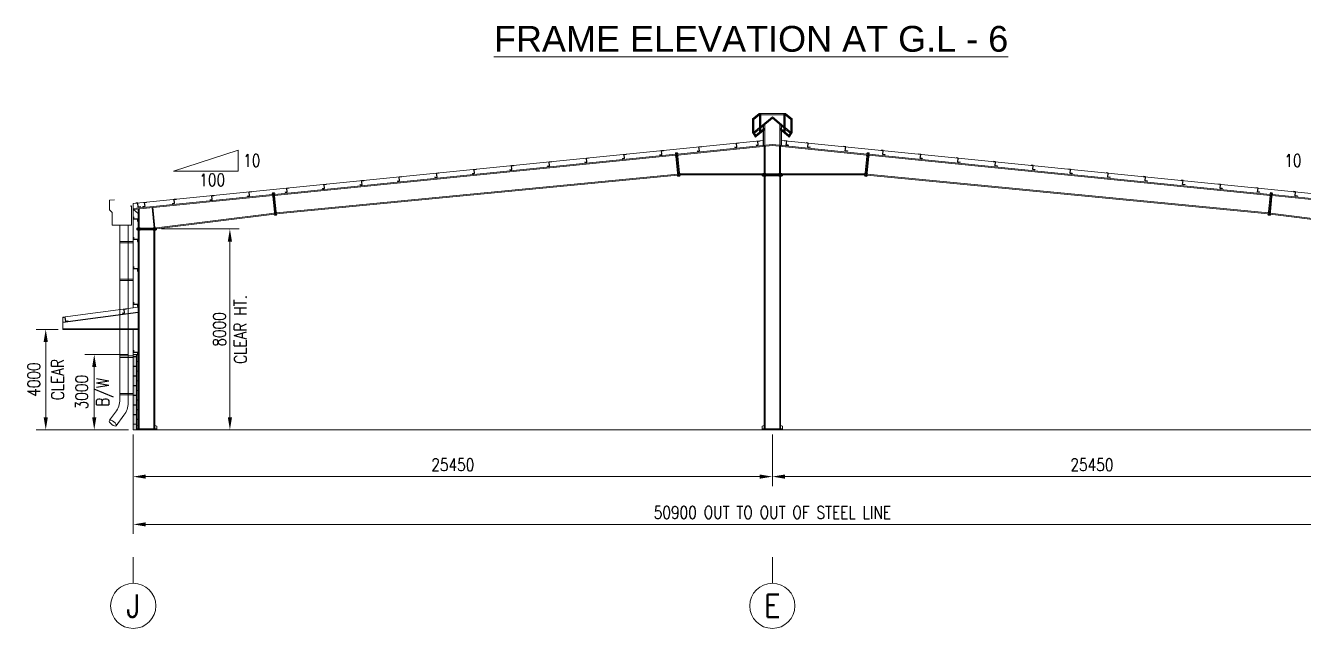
# Model space of a CAD drawing. Header units: millimetres. Extents: x 656141 to 1304589, y -54663 to 110742.
# Drawn here: x 808745 to 859633, y 43919 to 67935 of the extents above; entities that cross this region are included whole.
import ezdxf
from ezdxf.enums import TextEntityAlignment as Align

# ---------------------------------------------------------------- set-up
doc = ezdxf.new("R2010")
doc.units = ezdxf.units.MM
doc.header["$LTSCALE"] = 0.35
doc.header["$MEASUREMENT"] = 0
doc.linetypes.add('CENTER', pattern=[6884.562, 4302.852, -860.57, 860.57, -860.57])
doc.linetypes.add('CONTIN', pattern=[0, 0, 0])
doc.layers.get('0').update_dxf_attribs({"linetype": 'CONTIN'})
doc.layers.get('Defpoints').update_dxf_attribs({"linetype": 'CONTINUOUS'})
doc.styles.add('ARIAL', font='arial.ttf', dxfattribs={"width": 0.7})
doc.styles.add('S', font='simplex.shx')
doc.styles.add('SIMPLEX', font='simplex.shx', dxfattribs={"width": 0.8})
doc.dimstyles.new('Copy of 1-200', dxfattribs={"dimscale": 175, "dimtxt": 2, "dimasz": 2, "dimexe": 1.5, "dimexo": 0.75, "dimgap": 0.9, "dimtad": 1, "dimdec": 0, "dimzin": 0, "dimdsep": 46, "dimtxsty": 'SIMPLEX', "dimcen": 0.09, "dimclrd": 6, "dimclre": 6, "dimclrt": 7, "dimadec": 0, "dimazin": 0, "dimtfac": 1, "dimtdec": 0, "dimtmove": 0, "dimatfit": 3, "dimfxl": 1, "dimtolj": 1, "dimtzin": 0, "dimlwd": 0, "dimlwe": 0, "dimarcsym": 0})
doc.dimstyles.new('FOR PLAN', dxfattribs={"dimscale": 115, "dimtxt": 2, "dimasz": 2, "dimexe": 1.5, "dimexo": 0.75, "dimgap": 0.9, "dimtad": 1, "dimdec": 0, "dimzin": 0, "dimdsep": 46, "dimtxsty": 'SIMPLEX', "dimcen": 0.09, "dimclrd": 6, "dimclre": 6, "dimclrt": 7, "dimadec": 0, "dimazin": 0, "dimtfac": 1, "dimtdec": 0, "dimtmove": 0, "dimatfit": 3, "dimfxl": 1, "dimtolj": 1, "dimtzin": 0, "dimlwd": 0, "dimlwe": 0, "dimarcsym": 0})

# ---------------------------------------------------------------- blocks, each defined once
blk = doc.blocks.new('*D38')
at = {"color": 6, "linetype": 'ByBlock', "lineweight": 0}
for p, q in [((813034, 51645), (813034, 47689)), ((863934, 51645), (863934, 47689)), ((813534, 48064), (863434, 48064))]:
    blk.add_line(p, q, dxfattribs=at)
at = {"color": 6, "linetype": 'Continuous', "lineweight": 5}
for points in [[(813534, 48148), (813534, 47981), (813034, 48064)], [(863434, 47981), (863434, 48148), (863934, 48064)]]:
    blk.add_solid(points, dxfattribs=at)
at = {"layer": 'Defpoints', "color": 0, "linetype": 'Continuous', "lineweight": 5}
for p in [(813034, 51832), (863934, 51832), (863934, 48064)]:
    blk.add_point(p, dxfattribs=at)
at = {"color": 7, "linetype": 'Continuous', "lineweight": 0, "insert": (838484, 48539), "char_height": 500, "attachment_point": 5, "style": 'SIMPLEX'}
blk.add_mtext('\\A1;{50900 \\Fsimplex.shx|c1;OUT TO OUT OF STEEL LINE }', dxfattribs=at)
blk = doc.blocks.new('*D39')
at = {"color": 6, "linetype": 'ByBlock', "lineweight": 0}
for p, q in [((838484, 51645), (838484, 49592)), ((863934, 51645), (863934, 49592)), ((863434, 49967), (838984, 49967))]:
    blk.add_line(p, q, dxfattribs=at)
at = {"color": 6, "linetype": 'Continuous', "lineweight": 5}
for points in [[(838984, 50051), (838984, 49884), (838484, 49967)], [(863434, 49884), (863434, 50051), (863934, 49967)]]:
    blk.add_solid(points, dxfattribs=at)
at = {"layer": 'Defpoints', "color": 0, "linetype": 'Continuous', "lineweight": 5}
for p in [(838484, 51832), (863934, 51832), (838484, 49967)]:
    blk.add_point(p, dxfattribs=at)
at = {"color": 7, "linetype": 'Continuous', "lineweight": 0, "insert": (851209, 50442), "char_height": 500, "attachment_point": 5, "style": 'SIMPLEX'}
blk.add_mtext('\\A1;25450', dxfattribs=at)
blk = doc.blocks.new('*D40')
at = {"color": 6, "linetype": 'ByBlock', "lineweight": 0}
for p, q in [((813034, 51645), (813034, 49592)), ((838484, 51645), (838484, 49592)), ((837984, 49967), (813534, 49967))]:
    blk.add_line(p, q, dxfattribs=at)
at = {"color": 6, "linetype": 'Continuous', "lineweight": 5}
for points in [[(813534, 50051), (813534, 49884), (813034, 49967)], [(837984, 49884), (837984, 50051), (838484, 49967)]]:
    blk.add_solid(points, dxfattribs=at)
at = {"layer": 'Defpoints', "color": 0, "linetype": 'Continuous', "lineweight": 5}
for p in [(813034, 51832), (838484, 51832), (813034, 49967)]:
    blk.add_point(p, dxfattribs=at)
at = {"color": 7, "linetype": 'Continuous', "lineweight": 0, "insert": (825759, 50442), "char_height": 500, "attachment_point": 5, "style": 'SIMPLEX'}
blk.add_mtext('\\A1;25450', dxfattribs=at)
blk = doc.blocks.new('ZCOL')
for p, q in [((10.2, 0), (0, 0)), ((0, 0), (0, -25.4)), ((10.2, -2.5), (10.2, 0)), ((-10.2, -25.4), (-10.2, -22.9)), ((0, -25.4), (-10.2, -25.4))]:
    blk.add_line(p, q)
blk = doc.blocks.new('*D41')
at = {"color": 6, "lineweight": 0}
for p, q in [((812846, 54832), (811106, 54832)), ((811481, 52332), (811481, 54332)), ((812846, 51832), (811106, 51832))]:
    blk.add_line(p, q, dxfattribs=at)
at = {"color": 6, "linetype": 'Continuous', "lineweight": 5}
for points in [[(811564, 54332), (811398, 54332), (811481, 54832)], [(811398, 52332), (811564, 52332), (811481, 51832)]]:
    blk.add_solid(points, dxfattribs=at)
at = {"layer": 'Defpoints', "color": 0, "linetype": 'Continuous', "lineweight": 5}
for p in [(811481, 54832), (813034, 54832), (813034, 51832)]:
    blk.add_point(p, dxfattribs=at)
at = {"color": 7, "linetype": 'Continuous', "lineweight": 0, "insert": (811481, 53332), "char_height": 500, "attachment_point": 5, "rotation": 90, "style": 'SIMPLEX'}
blk.add_mtext('\\A1;{3000\\PB/W }', dxfattribs=at)
blk = doc.blocks.new('*D42')
at = {"color": 6, "linetype": 'ByBlock', "lineweight": 0}
for p, q in [((814157, 59832), (817258, 59832)), ((816883, 52332), (816883, 59332)), ((814157, 51832), (817258, 51832))]:
    blk.add_line(p, q, dxfattribs=at)
at = {"color": 6, "linetype": 'Continuous', "lineweight": 5}
for points in [[(816966, 59332), (816799, 59332), (816883, 59832)], [(816799, 52332), (816966, 52332), (816883, 51832)]]:
    blk.add_solid(points, dxfattribs=at)
at = {"layer": 'Defpoints', "color": 0, "linetype": 'Continuous', "lineweight": 5}
for p in [(813969, 59832), (816883, 59832), (813969, 51832)]:
    blk.add_point(p, dxfattribs=at)
at = {"color": 7, "linetype": 'Continuous', "lineweight": 0, "insert": (816883, 55832), "char_height": 500, "attachment_point": 5, "rotation": 90, "style": 'SIMPLEX'}
blk.add_mtext('\\A1;{8000\\PCLEAR HT.}', dxfattribs=at)
blk = doc.blocks.new('A$C75F93C69')
at = {"lineweight": 0}
for p, q in [((97, 472), (0, 391)), ((0, 189), (0, 391)), ((18, 382), (0, 391)), ((98, 469), (3, 389)), ((3, 190), (3, 389)), ((104, 454), (18, 382)), ((18, 194), (18, 382)), ((97, 472), (489, 472)), ((104, 454), (97, 472)), ((98, 469), (488, 469)), ((104, 468), (104, 193)), ((104, 468), (121, 468)), ((119, 468), (119, 193)), ((121, 468), (121, 193)), ((121, 454), (464, 454)), ((121, 280), (293, 424)), ((121, 277), (293, 421)), ((121, 257), (293, 401)), ((464, 280), (293, 424)), ((464, 277), (293, 421)), ((464, 257), (293, 401)), ((464, 468), (464, 193)), ((482, 468), (464, 468)), ((467, 468), (467, 193)), ((482, 454), (489, 472)), ((482, 468), (482, 193)), ((482, 454), (568, 382)), ((488, 469), (583, 389)), ((489, 472), (586, 391)), ((568, 382), (586, 391)), ((568, 194), (568, 382)), ((583, 190), (583, 389)), ((586, 189), (586, 391)), ((18, 194), (0, 189)), ((3, 190), (48, 125)), ((18, 193), (104, 265)), ((18, 194), (49, 150)), ((20, 192), (104, 262)), ((28, 179), (104, 242)), ((42, 144), (104, 195)), ((52, 132), (178, 238)), ((54, 130), (180, 236)), ((121, 193), (104, 193)), ((121, 210), (169, 250)), ((159, 289), (159, 242)), ((159, 219), (159, 73)), ((162, 291), (162, 244)), ((162, 221), (162, 0)), ((169, 250), (180, 236)), ((182, 308), (182, 73)), ((404, 308), (404, 73)), ((417, 250), (406, 236)), ((532, 130), (406, 236)), ((534, 132), (408, 238)), ((464, 210), (417, 250)), ((424, 291), (424, 244)), ((424, 221), (424, 0)), ((427, 289), (427, 242)), ((427, 219), (427, 73)), ((464, 193), (482, 193)), ((568, 194), (482, 265)), ((566, 192), (482, 262)), ((557, 179), (482, 242)), ((543, 144), (482, 195)), ((568, 194), (537, 150)), ((583, 190), (538, 125)), ((568, 194), (586, 189)), ((0, 189), (46, 123)), ((42, 144), (54, 130)), ((46, 123), (60, 134)), ((59, 135), (60, 134)), ((159, 73), (159, 0)), ((159, 0), (182, 0)), ((182, 73), (182, 0)), ((404, 73), (404, 0)), ((427, 0), (404, 0)), ((427, 73), (427, 0)), ((526, 135), (525, 134)), ((540, 123), (525, 134)), ((543, 144), (532, 130)), ((586, 189), (540, 123))]:
    blk.add_line(p, q, dxfattribs=at)
blk = doc.blocks.new('*D48')
at = {"color": 6, "lineweight": 0}
for p, q in [((810046, 55832), (809174, 55832)), ((809549, 52332), (809549, 55332)), ((812846, 51832), (809174, 51832))]:
    blk.add_line(p, q, dxfattribs=at)
at = {"color": 6, "linetype": 'Continuous', "lineweight": 5}
for points in [[(809632, 55332), (809465, 55332), (809549, 55832)], [(809465, 52332), (809632, 52332), (809549, 51832)]]:
    blk.add_solid(points, dxfattribs=at)
at = {"layer": 'Defpoints', "color": 0, "linetype": 'Continuous', "lineweight": 5}
for p in [(809549, 55832), (810234, 55832), (813034, 51832)]:
    blk.add_point(p, dxfattribs=at)
at = {"color": 7, "linetype": 'Continuous', "lineweight": 0, "char_height": 500, "attachment_point": 5, "rotation": 90, "style": 'SIMPLEX'}
for s, insert in [('\\A1;{4000', (809074, 53832)), ('CLEAR}', (810024, 53832))]:
    blk.add_mtext(s, dxfattribs=dict(at, insert=insert))

msp = doc.modelspace()

# ---------------------------------------------------------------- hatches: boundary and pattern name
at = {"lineweight": 0}
msp.add_hatch(color=254, dxfattribs=at).paths.add_polyline_path([(813033.8, 54832.2), (813033.8, 51832.2), (813233.8, 51832.2), (813233.8, 54832.2)])
h = msp.add_hatch(dxfattribs=at)
h.set_pattern_fill('AR-B816C', color=252, scale=24, angle=90, style=0)
h.set_pattern_definition([(90, (-44869.86, -325412.15), (-192, 192), [375, -9]), (90, (-44878.86, -325604.15), (-192, 192), [375, -9]), (180, (-44869.86, -325412.15), (-192, -192), [-201, 183]), (180, (-44869.86, -325421.15), (-192, -192), [-201, 183])])
h.paths.add_polyline_path([(813033.8, 54832.2), (813033.8, 51832.2), (813233.8, 51832.2), (813233.8, 54832.2)])

# ---------------------------------------------------------------- linework, layer by layer
at = {"color": 5, "lineweight": 0}
for p, q in [((813033.8, 60847.1), (838123.8, 63356.1)), ((863933.8, 60847.1), (838843.8, 63356.1)), ((813033.8, 56691.2), (813033.8, 60847.1)), ((813233.8, 56718), (810233.8, 56316.7)), ((813033.8, 54832.2), (813033.8, 55832.2))]:
    msp.add_line(p, q, dxfattribs=at)
at = {"lineweight": 0}
for p, q in [((834712, 62813.9), (838483.8, 63191.1)), ((834715.8, 62776), (838483.8, 63152.8)), ((838154.3, 62024.6), (838154.3, 63114.9)), ((838192.4, 62024.6), (838192.4, 63118.7)), ((842255.5, 62813.9), (838483.8, 63191.1)), ((842251.8, 62776), (838483.8, 63152.8)), ((838769.7, 62024.6), (838769.7, 63118.7)), ((838807.8, 62024.6), (838807.8, 63114.9)), ((818657.8, 61208.5), (834636.2, 62806.3)), ((818661.6, 61170.6), (834640, 62768.4)), ((834735.4, 62835.8), (834609.1, 62823.1)), ((834743, 62759.9), (834616.6, 62747.3)), ((834706.4, 62871.2), (834630.5, 62863.6)), ((834630.5, 62863.6), (834724, 61923.5)), ((834668.4, 62867.4), (834762, 61927.3)), ((834799.9, 61931.1), (834706.4, 62871.2)), ((842167.7, 61931.1), (842261.2, 62871.2)), ((842299.2, 62867.4), (842205.6, 61927.3)), ((842224.6, 62759.9), (842351, 62747.3)), ((842232.2, 62835.8), (842358.5, 62823.1)), ((842337.1, 62863.6), (842243.6, 61923.5)), ((842261.2, 62871.2), (842337.1, 62863.6)), ((858306, 61170.6), (842327.6, 62768.4)), ((858309.8, 61208.5), (842331.4, 62806.3)), ((818732.5, 60471.7), (834714.7, 62017.3)), ((818736.3, 60433.8), (834718.5, 61979.4)), ((834813.8, 62047.3), (834687.4, 62034.7)), ((834821.3, 61971.5), (834695, 61958.9)), ((834724, 61923.5), (834799.9, 61931.1)), ((838154.2, 51870.3), (838154.3, 61949.2)), ((838192.3, 51870.3), (838192.4, 61949.2)), ((838775.2, 51870.3), (838775.3, 61949.2)), ((838813.3, 51870.3), (838813.4, 61949.2)), ((842146.2, 61971.5), (842272.6, 61958.9)), ((842153.8, 62047.3), (842280.2, 62034.7)), ((842243.6, 61923.5), (842167.7, 61931.1)), ((858231.3, 60433.8), (842249.1, 61979.4)), ((858235.1, 60471.7), (842252.9, 62017.3)), ((813033.8, 60646.1), (818581.9, 61200.9)), ((813033.8, 60607.8), (818585.8, 61163)), ((818679.5, 61245.1), (818553.2, 61232.5)), ((818687.1, 61169.3), (818560.7, 61156.7)), ((818650.5, 61280.5), (818574.6, 61272.9)), ((818574.6, 61272.9), (818666.2, 60369.8)), ((818612.6, 61276.7), (818704.1, 60373.6)), ((818742, 60377.4), (818650.5, 61280.5)), ((858225.6, 60377.4), (858317.1, 61280.5)), ((858355, 61276.7), (858263.5, 60373.6)), ((858280.5, 61169.3), (858406.9, 61156.7)), ((858288.1, 61245.1), (858414.4, 61232.5)), ((858393, 61272.9), (858301.4, 60369.8)), ((858317.1, 61280.5), (858393, 61272.9)), ((863933.8, 60607.8), (858381.8, 61163)), ((863933.8, 60646.1), (858385.7, 61200.9)), ((813233.8, 59870.3), (813233.8, 60627.8)), ((813271.9, 59870.3), (813271.9, 60631.6)), ((813873.4, 59870), (813787.6, 60691.9)), ((813812.8, 60694.9), (813898.6, 59873.1)), ((813963, 59870.8), (818656.9, 60462.5)), ((813963, 59832.2), (818660.7, 60424.5)), ((818755.9, 60493.7), (818629.5, 60481)), ((818763.5, 60417.9), (818637.1, 60405.2)), ((818666.2, 60369.8), (818742, 60377.4)), ((858204.1, 60417.9), (858330.5, 60405.2)), ((858211.7, 60493.7), (858338.1, 60481)), ((858301.4, 60369.8), (858225.6, 60377.4)), ((863004.6, 59825.5), (858306.9, 60424.5)), ((863004.6, 59864), (858310.7, 60462.5)), ((813963, 59870.3), (813176.7, 59870.3)), ((813176.7, 59870.3), (813176.7, 59794.1)), ((813176.7, 59832.2), (813963, 59832.2)), ((813176.7, 59794.1), (813963, 59794.1)), ((813214.8, 59895.7), (813214.8, 59768.7)), ((813233.8, 57895.3), (813233.8, 59794.1)), ((813271.9, 57895.3), (813271.9, 59794.1)), ((813291, 59895.7), (813291, 59768.7)), ((813839.3, 59895.7), (813839.3, 59768.7)), ((813854.8, 51870.3), (813854.8, 59794.1)), ((813892.9, 51870.3), (813892.9, 59794.1)), ((813921.6, 59895.7), (813921.6, 59768.7)), ((813963, 59794.1), (813963, 59870.3)), ((813233.8, 51870.3), (813233.8, 57928.1)), ((813271.9, 51870.3), (813271.9, 57928.1)), ((813233.8, 52004.1), (813157.6, 51971.9)), ((813157.6, 51870.3), (813157.6, 51971.9)), ((813892.9, 52004.1), (813969.1, 51971.9)), ((813969.1, 51870.3), (813969.1, 51971.9)), ((838154.2, 52004.1), (838078, 51971.9)), ((838078, 51870.3), (838078, 51971.9)), ((838813.3, 52004.1), (838889.5, 51971.9)), ((838889.5, 51870.3), (838889.5, 51971.9)), ((813157.6, 51832.2), (813157.6, 51870.3)), ((813157.6, 51870.3), (813969.1, 51870.3)), ((813969.1, 51832.2), (813157.6, 51832.2)), ((813233.8, 51870.3), (813892.9, 51870.3)), ((813969.1, 51870.3), (813969.1, 51832.2)), ((838078, 51832.2), (838078, 51870.3)), ((838078, 51870.3), (838889.5, 51870.3)), ((838889.5, 51832.2), (838078, 51832.2)), ((838154.2, 51870.3), (838813.3, 51870.3)), ((838889.5, 51870.3), (838889.5, 51832.2))]:
    msp.add_line(p, q, dxfattribs=at)
at = {"linetype": 'Continuous', "lineweight": 0}
for p, q in [((817208.3, 62976.4), (814636.1, 62130.7)), ((817208.3, 62130.7), (817208.3, 62976.4)), ((817208.3, 62130.7), (814636.1, 62130.7)), ((834794.3, 62025), (842177.1, 62025)), ((834794.3, 61986.9), (842173.3, 61986.9)), ((838117.8, 61923.4), (838117.8, 62050.4)), ((838216.8, 61923.4), (838216.8, 62050.4)), ((838750.8, 61923.4), (838750.8, 62050.4)), ((838849.8, 61923.4), (838849.8, 62050.4)), ((813033.8, 60646.1), (813037.6, 60608.2)), ((813037.6, 60608.2), (813233.8, 60451.7)), ((813033.8, 51832.2), (863933.8, 51832.2))]:
    msp.add_line(p, q, dxfattribs=at)
at = {"color": 4, "linetype": 'Continuous', "lineweight": 0}
for p, q in [((812089.6, 60984.8), (812289.4, 60995.3)), ((812089.6, 60984.8), (812089.6, 60595.7)), ((812200.8, 60484.5), (812089.6, 60595.7)), ((812965, 59985.6), (812965, 60751.6)), ((812200.8, 60484.5), (812200.8, 59985.6)), ((812200.8, 59985.6), (812200.8, 60484.5)), ((812502.4, 59985.6), (812502.4, 53048.1)), ((812830.5, 59985.6), (812830.5, 53048.1)), ((812830.5, 53048.1), (812830.5, 52911.5)), ((812324.4, 52537.1), (812084.4, 52211.2)), ((812660, 52410), (812356.4, 51990))]:
    msp.add_line(p, q, dxfattribs=at)
at = {"linetype": 'CENTER', "lineweight": 0, "ltscale": 100}
msp.add_line((812965, 60751.6), (812911.8, 60746.3), dxfattribs=at)
at = {"color": 7, "lineweight": 0}
for p, q in [((813233.8, 56523.6), (810233.8, 56123.6)), ((813233.8, 56503.5), (810233.8, 56103.5)), ((813233.8, 55832.2), (810233.8, 55832.2)), ((813233.8, 55852.2), (810235.8, 55852.2))]:
    msp.add_line(p, q, dxfattribs=at)
at = {"color": 5, "linetype": 'Continuous', "lineweight": 0}
msp.add_line((810233.8, 56123.6), (810233.8, 56316.7), dxfattribs=at)
at = {"color": 0, "linetype": 'Continuous', "lineweight": 0}
msp.add_line((810233.8, 55832.2), (810233.8, 56123.6), dxfattribs=at)
at = {"color": 1, "linetype": 'ByBlock', "lineweight": 0}
for p, q in [((813033.8, 46764.2), (813033.8, 45719.5)), ((838483.8, 46764.2), (838483.8, 45719.5))]:
    msp.add_line(p, q, dxfattribs=at)
at = {"linetype": 'Continuous', "lineweight": 0}
msp.add_lwpolyline([(838080.3, 62024.6), (838881.7, 62024.6), (838881.7, 61949.2), (838080.3, 61949.2)], close=True, dxfattribs=at)
at = {"color": 4, "linetype": 'Continuous', "lineweight": 0}
msp.add_lwpolyline([(812200.8, 59985.6), (812965, 59985.6)], dxfattribs=at)
at = {"color": 5, "linetype": 'CENTER', "lineweight": 0, "ltscale": 100}
for points in [[(812502.4, 59337.8), (813033.8, 59337.8), (813033.8, 59273.4), (812502.4, 59273.4)], [(812502.4, 57837.8), (813033.8, 57837.8), (813033.8, 57773.4), (812502.4, 57773.4)], [(812502.4, 54776.8), (813033.8, 54776.8), (813033.8, 54712.4), (812502.4, 54712.4)], [(812502.4, 53283.8), (813033.8, 53283.8), (813033.8, 53219.4), (812502.4, 53219.4)]]:
    msp.add_lwpolyline(points, close=True, dxfattribs=at)
at = {"color": 252, "lineweight": 0}
msp.add_lwpolyline([(813033.8, 54832.2), (813033.8, 51832.2), (813233.8, 51832.2), (813233.8, 54832.2)], close=True, dxfattribs=at)
at = {"color": 1, "linetype": 'ByBlock', "lineweight": 0}
for centre in [(813033.8, 44819.5), (838483.8, 44819.5)]:
    msp.add_circle(centre, 900, dxfattribs=at)
at = {"color": 4, "linetype": 'Continuous', "lineweight": 0}
for centre, start in [((811679.8, 53048.1), 321.59623), ((812007.9, 52911.5), 322.43689)]:
    msp.add_arc(centre, 822.7, start, 0, dxfattribs=at)
at = {"color": 4, "linetype": 'Continuous', "lineweight": 0, "extrusion": (0, 0, -1)}
msp.add_ellipse((812219, 52098.9), major_axis=(137.4, -108.9), ratio=0.3921056, dxfattribs=at)

# ---------------------------------------------------------------- block references
at = {"lineweight": 0, "xscale": 2.694378106561126, "yscale": 2.694378106561126, "zscale": 2.694378106561126}
msp.add_blockref('A$C75F93C69', (837694.6, 63161.9), dxfattribs=at)
at = {"lineweight": 0}
for p, xscale, yscale, zscale, rotation in [((835578.6, 62941.6), -8, -6.3740158, -6.3740158, 5.710591760000002), ((837071.2, 63090.8), -8, -6.3740158, -6.3740158, 5.710591760000002), ((837918.8, 63172.9), -8, -6.3740158, -6.3740158, 5.710591760000002), ((839038.8, 63173.9), 8, -6.3740158, -6.3740158, 354.2894082399999), ((839896.4, 63090.8), 8, -6.3740158, -6.3740158, 354.2894082399999), ((841389, 62941.6), 8, -6.3740158, -6.3740158, 354.2894082399999), ((831100.9, 62493.8), -8, -6.3740158, -6.3740158, 5.710591760000002), ((832593.5, 62643.1), -8, -6.3740158, -6.3740158, 5.710591760000002), ((834086, 62792.3), -8, -6.3740158, -6.3740158, 5.710591760000002), ((842881.5, 62792.3), 8, -6.3740158, -6.3740158, 354.2894082399999), ((844374.1, 62643.1), 8, -6.3740158, -6.3740158, 354.2894082399999), ((845866.7, 62493.8), 8, -6.3740158, -6.3740158, 354.2894082399999), ((826623.3, 62046.1), -8, -6.3740158, -6.3740158, 5.710591760000002), ((828115.8, 62195.3), -8, -6.3740158, -6.3740158, 5.710591760000002), ((829608.4, 62344.6), -8, -6.3740158, -6.3740158, 5.710591760000002), ((847359.2, 62344.6), 8, -6.3740158, -6.3740158, 354.2894082399999), ((848851.8, 62195.3), 8, -6.3740158, -6.3740158, 354.2894082399999), ((850344.3, 62046.1), 8, -6.3740158, -6.3740158, 354.2894082399999), ((820653, 61449), -8, -6.3740158, -6.3740158, 5.710591760000002), ((822145.6, 61598.3), -8, -6.3740158, -6.3740158, 5.710591760000002), ((823638.2, 61747.5), -8, -6.3740158, -6.3740158, 5.710591760000002), ((825130.7, 61896.8), -8, -6.3740158, -6.3740158, 5.710591760000002), ((851836.9, 61896.8), 8, -6.3740158, -6.3740158, 354.2894082399999), ((853329.4, 61747.5), 8, -6.3740158, -6.3740158, 354.2894082399999), ((854822, 61598.3), 8, -6.3740158, -6.3740158, 354.2894082399999), ((856314.5, 61449), 8, -6.3740158, -6.3740158, 354.2894082399999), ((816175.4, 61001.3), -8, -6.3740158, -6.3740158, 5.710591760000002), ((817667.9, 61150.5), -8, -6.3740158, -6.3740158, 5.710591760000002), ((819160.5, 61299.8), -8, -6.3740158, -6.3740158, 5.710591760000002), ((857807.1, 61299.8), 8, -6.3740158, -6.3740158, 354.2894082399999), ((859299.7, 61150.5), 8, -6.3740158, -6.3740158, 354.2894082399999), ((813232, 60704.2), 8, -6.3740158, -6.3740158, 5.710596124006008), ((813502.7, 60731.3), -8, -6.3740158, -6.3740158, 5.710591760000002), ((814682.8, 60852), -8, -6.3740158, -6.3740158, 5.710591760000002), ((813214.7, 60222.2), -7.999999999999995, -6.3740158, -6.3740158, 89.99998469999979), ((813214.7, 59412.2), -7.999999999999995, -6.3740158, -6.3740158, 89.99998469999983), ((813214.7, 58238.2), -7.999999999999995, -6.3740158, -6.3740158, 89.99998469999981), ((812682.3, 56482.3), -7.999999999999971, -6.3740158, -6.3740158, 5.710593699999964), ((813214.7, 56825.2), -7.999999999999995, -6.3740158, -6.3740158, 89.99998469999981), ((810343.7, 56151.6), 7.999999999999968, -6.3740029, -6.3740029, 5.710593700000087), ((813214.7, 54912.2), -7.999999999999995, -6.3740158, -6.3740158, 89.99998469999983)]:
    msp.add_blockref('ZCOL', p, dxfattribs=dict(at, xscale=xscale, yscale=yscale, zscale=zscale, rotation=rotation))

# ---------------------------------------------------------------- texts
at = {"linetype": 'ByBlock', "lineweight": 0, "style": 'S', "width": 0.9}
for s, p in [('J', (813033.8, 44819.5)), ('E', (838483.8, 44819.5))]:
    msp.add_text(s, height=900, dxfattribs=at).set_placement(p, align=Align.MIDDLE_CENTER)
at = {"linetype": 'ByBlock', "lineweight": 0, "insert": (827397, 67919.8), "char_height": 1026.642, "width": 134777.677, "attachment_point": 1, "style": 'ARIAL'}
msp.add_mtext('{\\L\\W1;FRAME ELEVATION AT G.L - 6}', dxfattribs=at)
at = {"color": 7, "linetype": 'ByBlock', "lineweight": 0, "char_height": 500, "attachment_point": 5, "style": 'SIMPLEX'}
for s, insert in [('{\\A1;10}', (817753.2, 62557.2)), ('{\\A1;10}', (859214.4, 62557.2)), ('{\\A1;100}', (816176.5, 61784.9))]:
    msp.add_mtext(s, dxfattribs=dict(at, insert=insert))

# ---------------------------------------------------------------- dimensions: what is measured, and where the dimension line sits
at = {"linetype": 'ByBlock', "lineweight": 0}
dim = msp.add_linear_dim(base=(816882.8, 59832.2), p1=(813969.1, 51832.2), p2=(813969.1, 59832.2), angle=90, text='{<>\\XCLEAR HT.}', dimstyle='FOR PLAN', override={"dimscale": 250, "dimtxsty": 'SIMPLEX'}, dxfattribs=at)
dim.commit()
dim.dimension.update_dxf_attribs({"geometry": '*D42', "text_midpoint": (816882.8, 55832.2), "dimtype": 160})
at = {"lineweight": 0}
dim = msp.add_linear_dim(base=(809548.5, 55832.2), p1=(813033.8, 51832.2), p2=(810233.8, 55832.2), angle=90, text='{<>\\XCLEAR}', dimstyle='Copy of 1-200', override={"dimscale": 250, "dimtxsty": 'SIMPLEX', "dimarcsym": 1}, dxfattribs=at)
dim.commit()
dim.dimension.update_dxf_attribs({"geometry": '*D48', "text_midpoint": (809548.5, 53832.2)})
dim = msp.add_linear_dim(base=(811481.1, 54832.2), p1=(813033.8, 51832.2), p2=(813033.8, 54832.2), angle=90, text='{<>\\XB/W }', dimstyle='Copy of 1-200', override={"dimscale": 250, "dimlfac": 1, "dimtolj": 1, "dimarcsym": 1}, dxfattribs=at)
dim.commit()
dim.dimension.update_dxf_attribs({"geometry": '*D41', "text_midpoint": (811481.1, 53332.2), "dimtype": 160})
at = {"linetype": 'ByBlock', "lineweight": 0}
dim = msp.add_linear_dim(base=(863933.8, 48064.2), p1=(813033.8, 51832.2), p2=(863933.8, 51832.2), angle=180, text='{<> \\Fsimplex.shx|c1;OUT TO OUT OF STEEL LINE }', dimstyle='FOR PLAN', override={"dimscale": 250, "dimtxsty": 'SIMPLEX'}, dxfattribs=at)
dim.commit()
dim.dimension.update_dxf_attribs({"geometry": '*D38', "text_midpoint": (838483.8, 48539.2)})
for base, p1, p2, picture, middle in [((813033.8, 49967.2), (838483.8, 51832.2), (813033.8, 51832.2), '*D40', (825758.8, 50442.2)), ((838483.8, 49967.2), (863933.8, 51832.2), (838483.8, 51832.2), '*D39', (851208.8, 50442.2))]:
    dim = msp.add_linear_dim(base=base, p1=p1, p2=p2, angle=180, dimstyle='FOR PLAN', override={"dimscale": 250}, dxfattribs=at)
    dim.commit()
    dim.dimension.update_dxf_attribs({"geometry": picture, "text_midpoint": middle})

doc.saveas('drawing.dxf')
